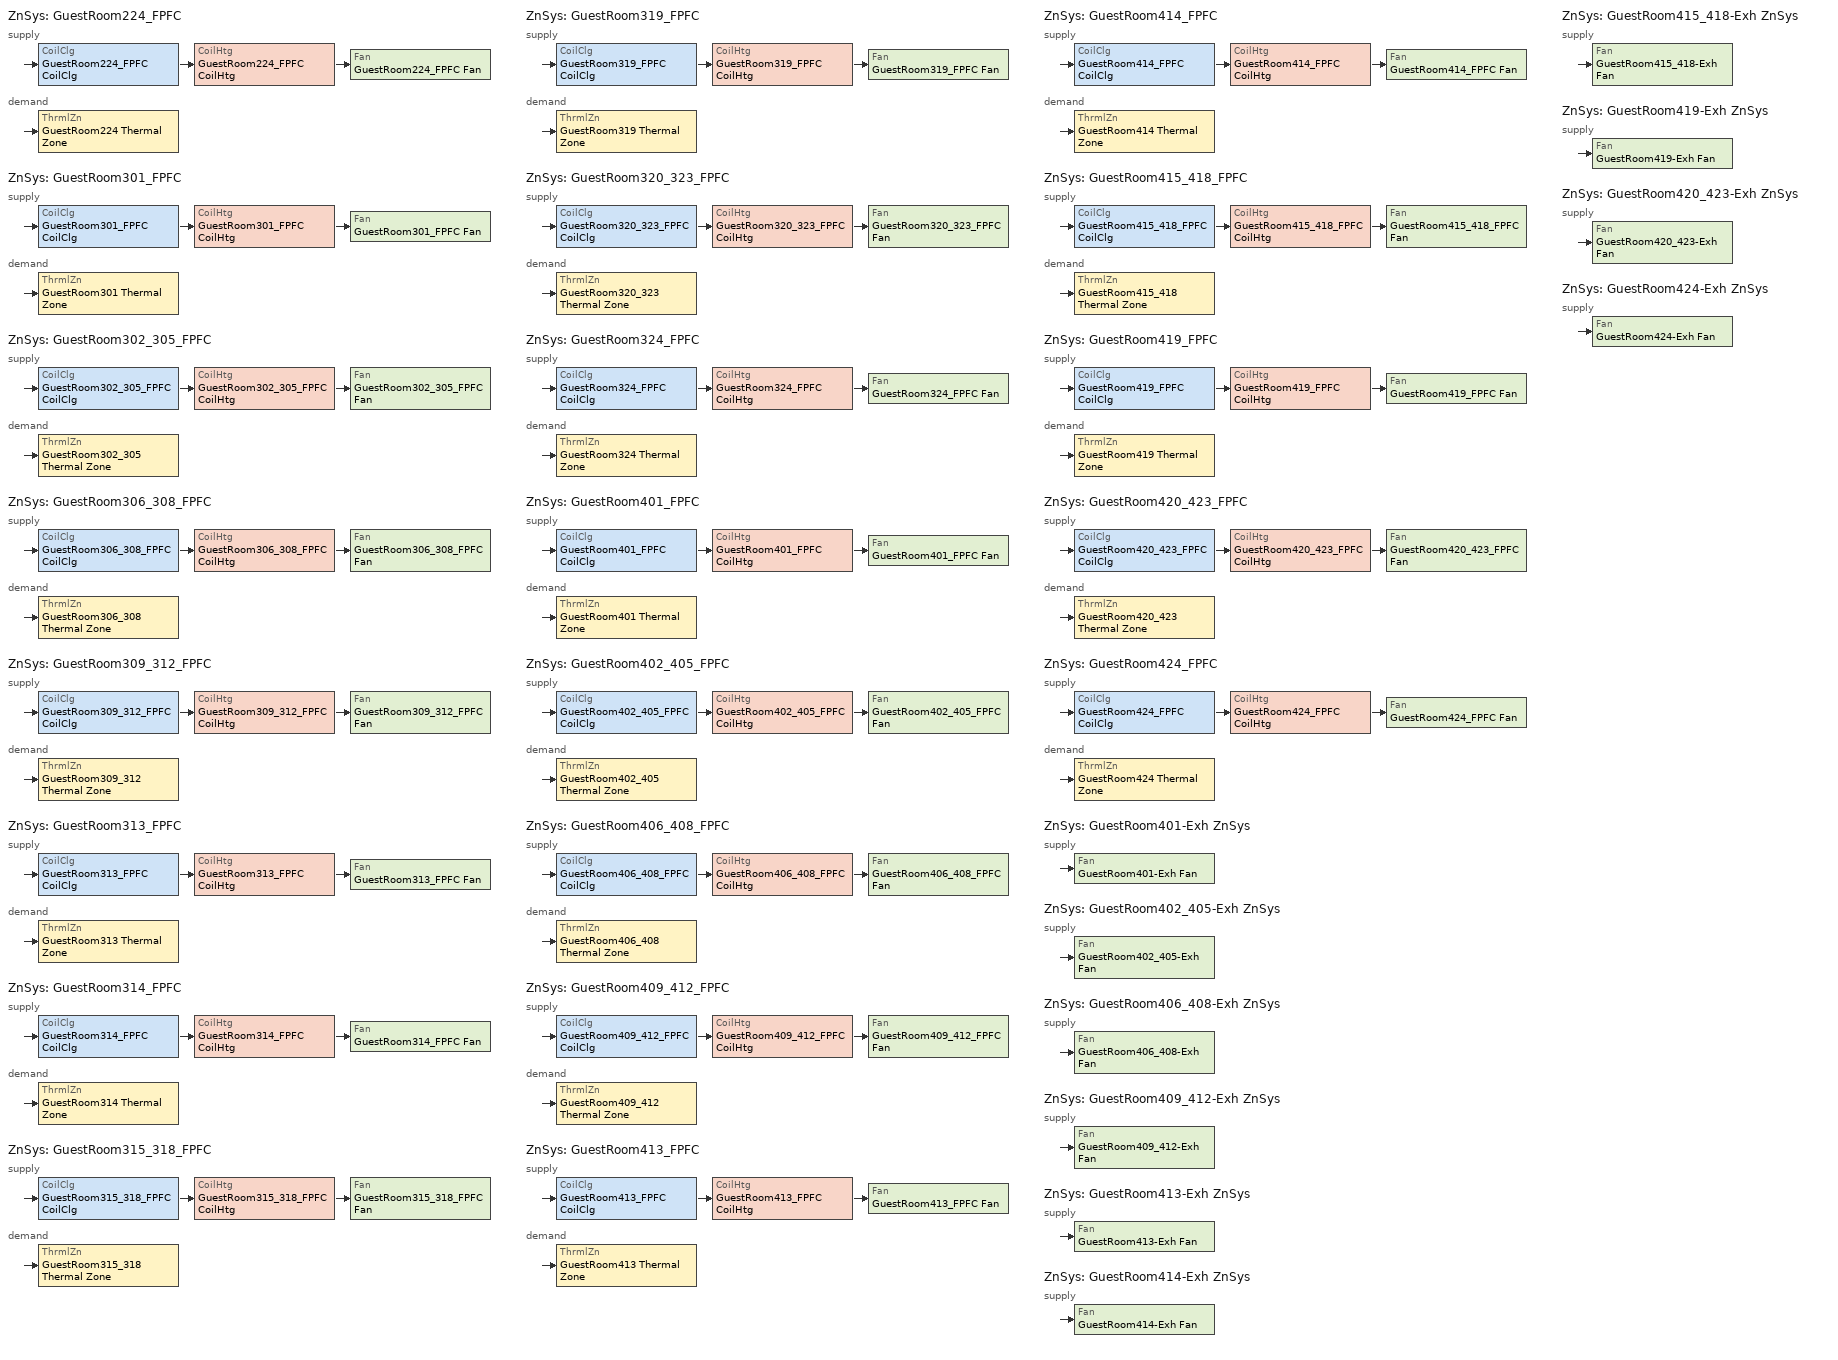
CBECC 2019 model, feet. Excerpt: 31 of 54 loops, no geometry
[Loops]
ZnSys 'GuestRoom224_FPFC'
 supply: CoilClg 'GuestRoom224_FPFC CoilClg' > CoilHtg 'GuestRoom224_FPFC CoilHtg' > Fan 'GuestRoom224_FPFC Fan'
 demand: ThrmlZn 'GuestRoom224 Thermal Zone'
ZnSys 'GuestRoom301_FPFC'
 supply: CoilClg 'GuestRoom301_FPFC CoilClg' > CoilHtg 'GuestRoom301_FPFC CoilHtg' > Fan 'GuestRoom301_FPFC Fan'
 demand: ThrmlZn 'GuestRoom301 Thermal Zone'
ZnSys 'GuestRoom302_305_FPFC'
 supply: CoilClg 'GuestRoom302_305_FPFC CoilClg' > CoilHtg 'GuestRoom302_305_FPFC CoilHtg' > Fan 'GuestRoom302_305_FPFC Fan'
 demand: ThrmlZn 'GuestRoom302_305 Thermal Zone'
ZnSys 'GuestRoom306_308_FPFC'
 supply: CoilClg 'GuestRoom306_308_FPFC CoilClg' > CoilHtg 'GuestRoom306_308_FPFC CoilHtg' > Fan 'GuestRoom306_308_FPFC Fan'
 demand: ThrmlZn 'GuestRoom306_308 Thermal Zone'
ZnSys 'GuestRoom309_312_FPFC'
 supply: CoilClg 'GuestRoom309_312_FPFC CoilClg' > CoilHtg 'GuestRoom309_312_FPFC CoilHtg' > Fan 'GuestRoom309_312_FPFC Fan'
 demand: ThrmlZn 'GuestRoom309_312 Thermal Zone'
ZnSys 'GuestRoom313_FPFC'
 supply: CoilClg 'GuestRoom313_FPFC CoilClg' > CoilHtg 'GuestRoom313_FPFC CoilHtg' > Fan 'GuestRoom313_FPFC Fan'
 demand: ThrmlZn 'GuestRoom313 Thermal Zone'
ZnSys 'GuestRoom314_FPFC'
 supply: CoilClg 'GuestRoom314_FPFC CoilClg' > CoilHtg 'GuestRoom314_FPFC CoilHtg' > Fan 'GuestRoom314_FPFC Fan'
 demand: ThrmlZn 'GuestRoom314 Thermal Zone'
ZnSys 'GuestRoom315_318_FPFC'
 supply: CoilClg 'GuestRoom315_318_FPFC CoilClg' > CoilHtg 'GuestRoom315_318_FPFC CoilHtg' > Fan 'GuestRoom315_318_FPFC Fan'
 demand: ThrmlZn 'GuestRoom315_318 Thermal Zone'
ZnSys 'GuestRoom319_FPFC'
 supply: CoilClg 'GuestRoom319_FPFC CoilClg' > CoilHtg 'GuestRoom319_FPFC CoilHtg' > Fan 'GuestRoom319_FPFC Fan'
 demand: ThrmlZn 'GuestRoom319 Thermal Zone'
ZnSys 'GuestRoom320_323_FPFC'
 supply: CoilClg 'GuestRoom320_323_FPFC CoilClg' > CoilHtg 'GuestRoom320_323_FPFC CoilHtg' > Fan 'GuestRoom320_323_FPFC Fan'
 demand: ThrmlZn 'GuestRoom320_323 Thermal Zone'
ZnSys 'GuestRoom324_FPFC'
 supply: CoilClg 'GuestRoom324_FPFC CoilClg' > CoilHtg 'GuestRoom324_FPFC CoilHtg' > Fan 'GuestRoom324_FPFC Fan'
 demand: ThrmlZn 'GuestRoom324 Thermal Zone'
ZnSys 'GuestRoom401_FPFC'
 supply: CoilClg 'GuestRoom401_FPFC CoilClg' > CoilHtg 'GuestRoom401_FPFC CoilHtg' > Fan 'GuestRoom401_FPFC Fan'
 demand: ThrmlZn 'GuestRoom401 Thermal Zone'
ZnSys 'GuestRoom402_405_FPFC'
 supply: CoilClg 'GuestRoom402_405_FPFC CoilClg' > CoilHtg 'GuestRoom402_405_FPFC CoilHtg' > Fan 'GuestRoom402_405_FPFC Fan'
 demand: ThrmlZn 'GuestRoom402_405 Thermal Zone'
ZnSys 'GuestRoom406_408_FPFC'
 supply: CoilClg 'GuestRoom406_408_FPFC CoilClg' > CoilHtg 'GuestRoom406_408_FPFC CoilHtg' > Fan 'GuestRoom406_408_FPFC Fan'
 demand: ThrmlZn 'GuestRoom406_408 Thermal Zone'
ZnSys 'GuestRoom409_412_FPFC'
 supply: CoilClg 'GuestRoom409_412_FPFC CoilClg' > CoilHtg 'GuestRoom409_412_FPFC CoilHtg' > Fan 'GuestRoom409_412_FPFC Fan'
 demand: ThrmlZn 'GuestRoom409_412 Thermal Zone'
ZnSys 'GuestRoom413_FPFC'
 supply: CoilClg 'GuestRoom413_FPFC CoilClg' > CoilHtg 'GuestRoom413_FPFC CoilHtg' > Fan 'GuestRoom413_FPFC Fan'
 demand: ThrmlZn 'GuestRoom413 Thermal Zone'
ZnSys 'GuestRoom414_FPFC'
 supply: CoilClg 'GuestRoom414_FPFC CoilClg' > CoilHtg 'GuestRoom414_FPFC CoilHtg' > Fan 'GuestRoom414_FPFC Fan'
 demand: ThrmlZn 'GuestRoom414 Thermal Zone'
ZnSys 'GuestRoom415_418_FPFC'
 supply: CoilClg 'GuestRoom415_418_FPFC CoilClg' > CoilHtg 'GuestRoom415_418_FPFC CoilHtg' > Fan 'GuestRoom415_418_FPFC Fan'
 demand: ThrmlZn 'GuestRoom415_418 Thermal Zone'
ZnSys 'GuestRoom419_FPFC'
 supply: CoilClg 'GuestRoom419_FPFC CoilClg' > CoilHtg 'GuestRoom419_FPFC CoilHtg' > Fan 'GuestRoom419_FPFC Fan'
 demand: ThrmlZn 'GuestRoom419 Thermal Zone'
ZnSys 'GuestRoom420_423_FPFC'
 supply: CoilClg 'GuestRoom420_423_FPFC CoilClg' > CoilHtg 'GuestRoom420_423_FPFC CoilHtg' > Fan 'GuestRoom420_423_FPFC Fan'
 demand: ThrmlZn 'GuestRoom420_423 Thermal Zone'
ZnSys 'GuestRoom424_FPFC'
 supply: CoilClg 'GuestRoom424_FPFC CoilClg' > CoilHtg 'GuestRoom424_FPFC CoilHtg' > Fan 'GuestRoom424_FPFC Fan'
 demand: ThrmlZn 'GuestRoom424 Thermal Zone'
ZnSys 'GuestRoom401-Exh ZnSys'
 supply: Fan 'GuestRoom401-Exh Fan'
ZnSys 'GuestRoom402_405-Exh ZnSys'
 supply: Fan 'GuestRoom402_405-Exh Fan'
ZnSys 'GuestRoom406_408-Exh ZnSys'
 supply: Fan 'GuestRoom406_408-Exh Fan'
ZnSys 'GuestRoom409_412-Exh ZnSys'
 supply: Fan 'GuestRoom409_412-Exh Fan'
ZnSys 'GuestRoom413-Exh ZnSys'
 supply: Fan 'GuestRoom413-Exh Fan'
ZnSys 'GuestRoom414-Exh ZnSys'
 supply: Fan 'GuestRoom414-Exh Fan'
ZnSys 'GuestRoom415_418-Exh ZnSys'
 supply: Fan 'GuestRoom415_418-Exh Fan'
ZnSys 'GuestRoom419-Exh ZnSys'
 supply: Fan 'GuestRoom419-Exh Fan'
ZnSys 'GuestRoom420_423-Exh ZnSys'
 supply: Fan 'GuestRoom420_423-Exh Fan'
ZnSys 'GuestRoom424-Exh ZnSys'
 supply: Fan 'GuestRoom424-Exh Fan'
[ZnSys]
Name | Type | AvailSchRef | FanCtrl | Cnt
GuestRoom224_FPFC; GuestRoom301_FPFC; GuestRoom313_FPFC; GuestRoom314_FPFC; GuestRoom319_FPFC; GuestRoom324_FPFC; GuestRoom401_FPFC; GuestRoom413_FPFC; GuestRoom414_FPFC; GuestRoom419_FPFC; GuestRoom424_FPFC | FPFC | ResidentialLiving HVACAvail | Cycling
GuestRoom302_305_FPFC; GuestRoom309_312_FPFC; GuestRoom315_318_FPFC; GuestRoom320_323_FPFC; GuestRoom402_405_FPFC; GuestRoom409_412_FPFC; GuestRoom415_418_FPFC; GuestRoom420_423_FPFC | FPFC | ResidentialLiving HVACAvail | Cycling | 4
GuestRoom306_308_FPFC; GuestRoom406_408_FPFC | FPFC | ResidentialLiving HVACAvail | Cycling | 3
GuestRoom401-Exh ZnSys; GuestRoom413-Exh ZnSys; GuestRoom414-Exh ZnSys; GuestRoom419-Exh ZnSys; GuestRoom424-Exh ZnSys | Exhaust
GuestRoom402_405-Exh ZnSys; GuestRoom409_412-Exh ZnSys; GuestRoom415_418-Exh ZnSys; GuestRoom420_423-Exh ZnSys | Exhaust |  |  | 4
GuestRoom406_408-Exh ZnSys | Exhaust |  |  | 3
[CoilClg] Type=ChilledWater; FluidSegInRef=BaseChWPrimSupSeg; FluidSegOutRef=BaseChWPrimRetSeg
Name | Sys
GuestRoom224_FPFC CoilClg | GuestRoom224_FPFC
GuestRoom301_FPFC CoilClg | GuestRoom301_FPFC
GuestRoom302_305_FPFC CoilClg | GuestRoom302_305_FPFC
GuestRoom306_308_FPFC CoilClg | GuestRoom306_308_FPFC
GuestRoom309_312_FPFC CoilClg | GuestRoom309_312_FPFC
GuestRoom313_FPFC CoilClg | GuestRoom313_FPFC
GuestRoom314_FPFC CoilClg | GuestRoom314_FPFC
GuestRoom315_318_FPFC CoilClg | GuestRoom315_318_FPFC
GuestRoom319_FPFC CoilClg | GuestRoom319_FPFC
GuestRoom320_323_FPFC CoilClg | GuestRoom320_323_FPFC
GuestRoom324_FPFC CoilClg | GuestRoom324_FPFC
GuestRoom401_FPFC CoilClg | GuestRoom401_FPFC
GuestRoom402_405_FPFC CoilClg | GuestRoom402_405_FPFC
GuestRoom406_408_FPFC CoilClg | GuestRoom406_408_FPFC
GuestRoom409_412_FPFC CoilClg | GuestRoom409_412_FPFC
GuestRoom413_FPFC CoilClg | GuestRoom413_FPFC
GuestRoom414_FPFC CoilClg | GuestRoom414_FPFC
GuestRoom415_418_FPFC CoilClg | GuestRoom415_418_FPFC
GuestRoom419_FPFC CoilClg | GuestRoom419_FPFC
GuestRoom420_423_FPFC CoilClg | GuestRoom420_423_FPFC
GuestRoom424_FPFC CoilClg | GuestRoom424_FPFC
[CoilHtg] Type=HotWater; FluidSegInRef=BaseHWPrimSupSeg; FluidSegOutRef=BaseHWPrimRetSeg
Name | Sys
GuestRoom224_FPFC CoilHtg | GuestRoom224_FPFC
GuestRoom301_FPFC CoilHtg | GuestRoom301_FPFC
GuestRoom302_305_FPFC CoilHtg | GuestRoom302_305_FPFC
GuestRoom306_308_FPFC CoilHtg | GuestRoom306_308_FPFC
GuestRoom309_312_FPFC CoilHtg | GuestRoom309_312_FPFC
GuestRoom313_FPFC CoilHtg | GuestRoom313_FPFC
GuestRoom314_FPFC CoilHtg | GuestRoom314_FPFC
GuestRoom315_318_FPFC CoilHtg | GuestRoom315_318_FPFC
GuestRoom319_FPFC CoilHtg | GuestRoom319_FPFC
GuestRoom320_323_FPFC CoilHtg | GuestRoom320_323_FPFC
GuestRoom324_FPFC CoilHtg | GuestRoom324_FPFC
GuestRoom401_FPFC CoilHtg | GuestRoom401_FPFC
GuestRoom402_405_FPFC CoilHtg | GuestRoom402_405_FPFC
GuestRoom406_408_FPFC CoilHtg | GuestRoom406_408_FPFC
GuestRoom409_412_FPFC CoilHtg | GuestRoom409_412_FPFC
GuestRoom413_FPFC CoilHtg | GuestRoom413_FPFC
GuestRoom414_FPFC CoilHtg | GuestRoom414_FPFC
GuestRoom415_418_FPFC CoilHtg | GuestRoom415_418_FPFC
GuestRoom419_FPFC CoilHtg | GuestRoom419_FPFC
GuestRoom420_423_FPFC CoilHtg | GuestRoom420_423_FPFC
GuestRoom424_FPFC CoilHtg | GuestRoom424_FPFC
[Fan]
Name | Sys | CtrlMthd | ModelingMthd
GuestRoom224_FPFC Fan | GuestRoom224_FPFC | ConstantVolume
GuestRoom301_FPFC Fan | GuestRoom301_FPFC | ConstantVolume
GuestRoom302_305_FPFC Fan | GuestRoom302_305_FPFC | ConstantVolume
GuestRoom306_308_FPFC Fan | GuestRoom306_308_FPFC | ConstantVolume
GuestRoom309_312_FPFC Fan | GuestRoom309_312_FPFC | ConstantVolume
GuestRoom313_FPFC Fan | GuestRoom313_FPFC | ConstantVolume
GuestRoom314_FPFC Fan | GuestRoom314_FPFC | ConstantVolume
GuestRoom315_318_FPFC Fan | GuestRoom315_318_FPFC | ConstantVolume
GuestRoom319_FPFC Fan | GuestRoom319_FPFC | ConstantVolume
GuestRoom320_323_FPFC Fan | GuestRoom320_323_FPFC | ConstantVolume
GuestRoom324_FPFC Fan | GuestRoom324_FPFC | ConstantVolume
GuestRoom401_FPFC Fan | GuestRoom401_FPFC | ConstantVolume
GuestRoom402_405_FPFC Fan | GuestRoom402_405_FPFC | ConstantVolume
GuestRoom406_408_FPFC Fan | GuestRoom406_408_FPFC | ConstantVolume
GuestRoom409_412_FPFC Fan | GuestRoom409_412_FPFC | ConstantVolume
GuestRoom413_FPFC Fan | GuestRoom413_FPFC | ConstantVolume
GuestRoom414_FPFC Fan | GuestRoom414_FPFC | ConstantVolume
GuestRoom415_418_FPFC Fan | GuestRoom415_418_FPFC | ConstantVolume
GuestRoom419_FPFC Fan | GuestRoom419_FPFC | ConstantVolume
GuestRoom420_423_FPFC Fan | GuestRoom420_423_FPFC | ConstantVolume
GuestRoom424_FPFC Fan | GuestRoom424_FPFC | ConstantVolume
GuestRoom401-Exh Fan | GuestRoom401-Exh ZnSys |  | PowerPerUnitFlow
GuestRoom402_405-Exh Fan | GuestRoom402_405-Exh ZnSys |  | PowerPerUnitFlow
GuestRoom406_408-Exh Fan | GuestRoom406_408-Exh ZnSys |  | PowerPerUnitFlow
GuestRoom409_412-Exh Fan | GuestRoom409_412-Exh ZnSys |  | PowerPerUnitFlow
GuestRoom413-Exh Fan | GuestRoom413-Exh ZnSys |  | PowerPerUnitFlow
GuestRoom414-Exh Fan | GuestRoom414-Exh ZnSys |  | PowerPerUnitFlow
GuestRoom415_418-Exh Fan | GuestRoom415_418-Exh ZnSys |  | PowerPerUnitFlow
GuestRoom419-Exh Fan | GuestRoom419-Exh ZnSys |  | PowerPerUnitFlow
GuestRoom420_423-Exh Fan | GuestRoom420_423-Exh ZnSys |  | PowerPerUnitFlow
GuestRoom424-Exh Fan | GuestRoom424-Exh ZnSys |  | PowerPerUnitFlow
[SchDay] Hr=( 1, 1, 1, 1, 1, 1, 1, 1, 1, 1, 1, 1, 1, 1, 1, 1, 1, 1, 1, 1, 1, 1, 1, 1 )
Name | Type
OnDay | Fraction
ResidentialLivingHVACAvailSun; ResidentialLivingHVACAvailWD; ResidentialLivingHVACAvailSat | OnOff
[Sch]
ResidentialLiving HVACAvail: Type=OnOff; EndMonth[1]=12; EndDay[1]=31; SchWeekRef[1]=ResidentialLivingHVACAvailWk
[SchWeek]
ResidentialLivingHVACAvailWk: Type=OnOff; SchDaySunRef=ResidentialLivingHVACAvailSun; SchDayMonRef=ResidentialLivingHVACAvailWD; SchDayTueRef=ResidentialLivingHVACAvailWD; SchDayWedRef=ResidentialLivingHVACAvailWD; SchDayThuRef=ResidentialLivingHVACAvailWD; SchDayFriRef=ResidentialLivingHVACAvailWD; SchDaySatRef=ResidentialLivingHVACAvailSat; SchDayHolRef=ResidentialLivingHVACAvailSun; SchDayClgDDRef=OnDay; SchDayHtgDDRef=OnDay
